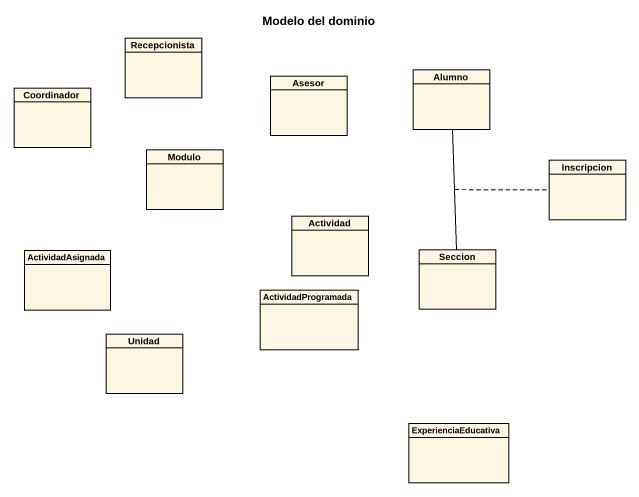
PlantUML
@startuml
title Modelo del dominio
hide circle
hide empty members
class Recepcionista
class Asesor
class Alumno
class Coordinador
class Modulo
class Inscripcion
class Actividad
class ActividadAsignada
class Seccion
class ActividadProgramada
class Unidad
class ExperienciaEducativa
Alumno -- Seccion
(Alumno, Seccion) .. Inscripcion
@enduml
